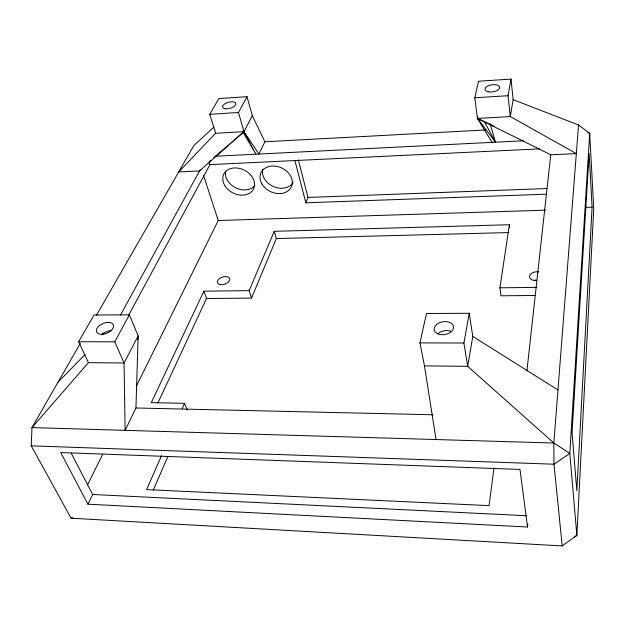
<?xml version="1.0" encoding="UTF-8"?>
<svg xmlns="http://www.w3.org/2000/svg" width="625" height="625" viewBox="0 0 625 625"><rect width="100%" height="100%" fill="white"/><g stroke="black" fill="none" stroke-linecap="round" stroke-linejoin="round"><path stroke-width="0.94" d="M129.352 314.844L114.797 341.836L124.078 363L125.117 430.352L135.945 407.984L138.141 335.867L129.352 314.844L94.039 315.008L78.633 341.711L88.422 362.656L124.078 363L138.141 335.867L137.82 339.703M492.039 142.367L477.453 118.422L474.797 97.781L478.5 81.242L511.016 79.078L513.148 99.68L578.555 124.992L589.703 133.328L593.75 208.648L576.859 535.391L562.203 545.922L71.07 518.203L31.25 445.852L31.977 427.594L80.352 343.312M592.094 207.156L576.844 490.734L572.047 432.57L589.148 153.406L592.094 207.156L585.5 207.367M562.203 545.922L553.977 464.211L553.852 443.031L578.555 124.992M527.531 527.016L519.984 469.445L60.68 452.531L87.945 504.18L527.531 527.016L527.797 524.227M526.906 371.023L550.758 154.781L477.453 118.422L477.852 116.555M493.984 467.977L489.062 505.633L146.602 489.609L161.453 455.813M535.664 295.477L500.945 295.797L499.922 287.812L509.367 224.734L274.234 231.328L249.148 290.648L251.523 298.086L206.508 298.5L157.82 403.117M436.031 439.547L424.469 365.898L419.93 342.883L426.508 313.484L469.219 313.289L472.797 336.414L467.695 366.32L553.852 443.031L569.812 453.406L576.859 535.391L574.398 536.828M513.148 99.68L510.273 116.555L576.336 153.609L550.758 154.781M424.469 365.898L467.695 366.32L463.914 343.031L469.219 313.289M490.117 123.648L495.484 142.188L477.453 118.422L510.273 116.555L508.047 95.711L511.016 79.078M546.477 194.188L305.852 202.797L307.992 197.445L298.383 159.977M251.523 298.086L276.32 238.594L274.234 231.328M153.266 490.125L167.914 456.305M182.164 408.664L184.508 403.328L151.312 402.625L203.906 291.164L249.148 290.648M252.297 115.625L264.867 141.773L258.93 154.047L243.984 131.664L238.461 112.5L246.992 96.68L218.852 98.555L209.781 114.289L215.625 133.266L178.711 171.93L199.523 170.969L243.984 131.664L252.297 115.625L246.992 96.68M87.945 504.18L92.656 494.484L71.211 453.18M87.5 484.984L102.633 454.367M136.359 386.141L218.234 220.508L203.578 175.508M128.422 315.648L209.938 164.617L209.086 161.953M120.438 315.148L200.188 169.758M96.344 315.453L193.836 145.578L213.781 127.188M88.422 362.656L31.977 427.594L553.852 443.031M58.062 382.148L85.078 354.484M209.359 161.523L210.836 160.25M213.781 157.711L228.516 145M229.992 143.734L232.938 141.188M234.406 139.922L243.984 131.664L255.898 154.195L242.734 131.695M71.07 518.203L72.836 517.789M209.781 114.289L238.461 112.5M474.797 97.781L508.047 95.711M215.625 133.266L243.984 131.664M264.867 141.773L485.703 129.961M215.172 156.242L523.562 140.781M209.938 164.617L539.516 148.875M307.992 197.445L546.992 188.539M218.234 220.508L545.672 210.172M276.32 238.594L508.32 232.578M499.922 287.812L536.789 287.398M78.633 341.711L114.797 341.836M419.93 342.883L463.914 343.031M135.945 407.984L432.875 414.773M31.25 445.852L553.977 464.211L569.812 453.406L589.703 133.328L588.008 132.5M92.656 494.484L526.641 515.742M477.453 118.422L494.086 126.203M472.797 336.414L557.977 389.961M484.18 121.32L495.484 142.188M102.891 332.781L103.648 334.477M184.508 403.328L187.227 410.078M203.906 291.164L206.508 298.5M294.906 160.523L305.852 202.797M509.367 224.734L509.672 227.336M101.773 334.906A9.031 5.242 -23.1 0 1 111.789 330.523M437.812 333.789A9.727 6.477 -9.4 0 1 451.289 331.414M536.078 280.625A7.102 4.414 -5.4 0 1 529.648 275.703A7.102 4.414 -5.4 0 1 538.875 271.859M534.305 280.391A7.055 4.43 -5.3 0 1 536.039 279.93M293.133 182.469A16.641 13.055 25 0 1 273.469 186.562A16.641 13.055 25 0 1 262.828 169.195M254.828 185.57A16.523 12.727 27 0 1 235.633 187.773A16.523 12.727 27 0 1 225.688 171.062M225.695 108.805A6.805 3.133 -15.6 0 0 235.797 103.992A6.805 3.133 -15.6 0 0 226.078 103.133A6.805 3.133 -15.6 0 0 225.695 108.805M101.648 334.312A9.086 5.219 -22.9 0 0 113.461 325.32A9.086 5.219 -22.9 0 0 99.656 325.398A9.086 5.219 -22.9 0 0 101.648 334.312M488.07 91.766A7.406 3.586 -8.6 0 0 499.641 87.844A7.406 3.586 -8.6 0 0 489.297 85.391A7.406 3.586 -8.6 0 0 488.07 91.766M437.922 333.867A9.797 6.453 -9.5 0 0 453.469 328.102A9.797 6.453 -9.5 0 0 440.109 322.492A9.797 6.453 -9.5 0 0 437.922 333.867M220.266 284.633A6.445 3.758 -18.3 0 0 229.813 279.484A6.445 3.758 -18.3 0 0 220.672 277.82A6.445 3.758 -18.3 0 0 220.266 284.633M261.898 183.906A16.75 13.078 24.9 0 0 289.867 189.195A16.75 13.078 24.9 0 0 276.719 166.359A16.75 13.078 24.9 0 0 261.898 183.906M224.797 185.578A16.633 12.75 26.9 0 0 252.352 190.82A16.633 12.75 26.9 0 0 238.812 168.258A16.633 12.75 26.9 0 0 224.797 185.578"/></g></svg>
